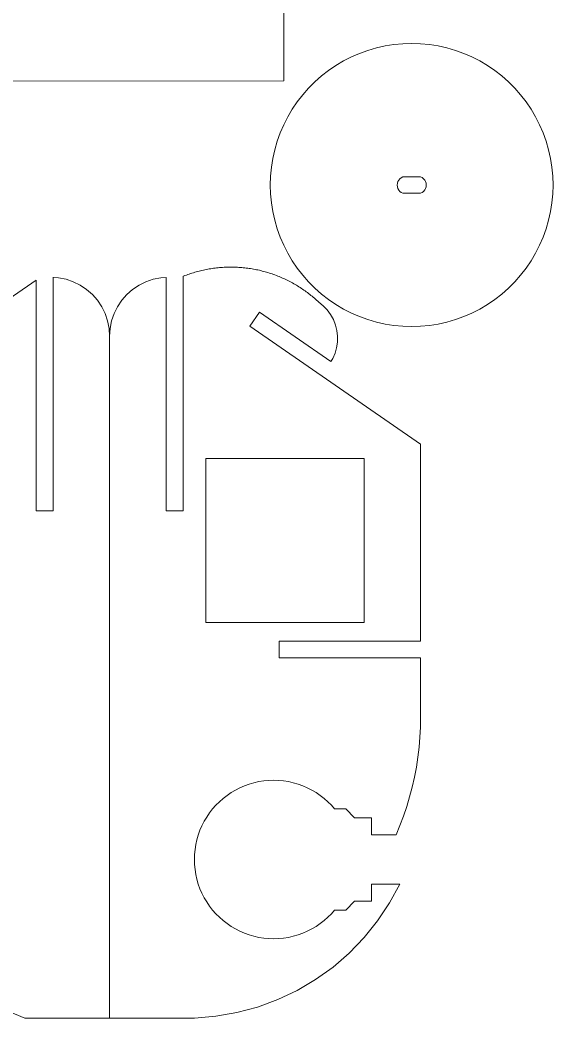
# Model space of a CAD drawing. Header units: millimetres. Extents: x -126 to 126, y -141 to 141.
# Drawn here: x 21.8 to 114.9, y -140.8 to 33.7 of the extents above; entities that cross this region are included whole.
import ezdxf

# ---------------------------------------------------------------- set-up
doc = ezdxf.new("R2010")
doc.units = ezdxf.units.MM
doc.header["$MEASUREMENT"] = 0

msp = doc.modelspace()

# ---------------------------------------------------------------- linework, layer by layer
at = {"lineweight": 9}
for points in [[(67.9048, 41.6389), (67.9048, 41.6389), (67.9097, 23.0294), (67.9097, 23.0294)], [(82.5944, 28.3728), (82.5944, 28.3728), (81.1333, 27.8461), (81.1333, 27.8461)], [(84.0855, 28.8065), (84.0855, 28.8065), (82.5944, 28.3728), (82.5944, 28.3728)], [(85.6008, 29.1456), (85.6008, 29.1456), (84.0855, 28.8065), (84.0855, 28.8065)], [(87.1344, 29.3888), (87.1344, 29.3888), (85.6008, 29.1456), (85.6008, 29.1456)], [(88.6803, 29.5351), (88.6803, 29.5351), (87.1344, 29.3888), (87.1344, 29.3888)], [(90.2324, 29.5839), (90.2324, 29.5839), (88.6803, 29.5351), (88.6803, 29.5351)], [(91.7844, 29.5351), (91.7844, 29.5351), (90.2324, 29.5839), (90.2324, 29.5839)], [(93.3303, 29.3888), (93.3303, 29.3888), (91.7844, 29.5351), (91.7844, 29.5351)], [(94.8639, 29.1456), (94.8639, 29.1456), (93.3303, 29.3888), (93.3303, 29.3888)], [(96.3792, 28.8065), (96.3792, 28.8065), (94.8639, 29.1456), (94.8639, 29.1456)], [(97.8704, 28.3728), (97.8704, 28.3728), (96.3792, 28.8065), (96.3792, 28.8065)], [(99.3313, 27.8461), (99.3313, 27.8461), (97.8704, 28.3728), (97.8704, 28.3728)], [(78.3248, 26.523), (78.3248, 26.523), (76.9882, 25.7316), (76.9882, 25.7316)], [(79.7083, 27.2287), (79.7083, 27.2287), (78.3248, 26.523), (78.3248, 26.523)], [(81.1333, 27.8461), (81.1333, 27.8461), (79.7083, 27.2287), (79.7083, 27.2287)], [(100.7564, 27.2287), (100.7564, 27.2287), (99.3313, 27.8461), (99.3313, 27.8461)], [(102.1399, 26.523), (102.1399, 26.523), (100.7564, 27.2287), (100.7564, 27.2287)], [(103.4765, 25.7316), (103.4765, 25.7316), (102.1399, 26.523), (102.1399, 26.523)], [(75.7039, 24.8578), (75.7039, 24.8578), (74.477, 23.9049), (74.477, 23.9049)], [(76.9882, 25.7316), (76.9882, 25.7316), (75.7039, 24.8578), (75.7039, 24.8578)], [(104.7608, 24.8578), (104.7608, 24.8578), (103.4765, 25.7316), (103.4765, 25.7316)], [(105.9877, 23.9049), (105.9877, 23.9049), (104.7608, 24.8578), (104.7608, 24.8578)], [(14.8923, 23.0153), (14.8923, 23.0153), (67.9097, 23.0294), (67.9097, 23.0294)], [(73.3123, 22.8768), (73.3123, 22.8768), (72.2143, 21.7775), (72.2143, 21.7775)], [(74.477, 23.9049), (74.477, 23.9049), (73.3123, 22.8768), (73.3123, 22.8768)], [(107.1524, 22.8768), (107.1524, 22.8768), (105.9877, 23.9049), (105.9877, 23.9049)], [(108.2504, 21.7775), (108.2504, 21.7775), (107.1524, 22.8768), (107.1524, 22.8768)], [(72.2143, 21.7775), (72.2143, 21.7775), (71.1875, 20.6114), (71.1875, 20.6114)], [(109.2772, 20.6114), (109.2772, 20.6114), (108.2504, 21.7775), (108.2504, 21.7775)], [(70.2357, 19.383), (70.2357, 19.383), (69.3629, 18.0972), (69.3629, 18.0972)], [(71.1875, 20.6114), (71.1875, 20.6114), (70.2357, 19.383), (70.2357, 19.383)], [(110.229, 19.383), (110.229, 19.383), (109.2772, 20.6114), (109.2772, 20.6114)], [(111.1017, 18.0972), (111.1017, 18.0972), (110.229, 19.383), (110.229, 19.383)], [(69.3629, 18.0972), (69.3629, 18.0972), (68.5725, 16.7591), (68.5725, 16.7591)], [(111.8922, 16.7591), (111.8922, 16.7591), (111.1017, 18.0972), (111.1017, 18.0972)], [(68.5725, 16.7591), (68.5725, 16.7591), (67.8676, 15.3739), (67.8676, 15.3739)], [(112.5971, 15.3739), (112.5971, 15.3739), (111.8922, 16.7591), (111.8922, 16.7591)], [(67.8676, 15.3739), (67.8676, 15.3739), (67.2509, 13.9471), (67.2509, 13.9471)], [(113.2138, 13.9471), (113.2138, 13.9471), (112.5971, 15.3739), (112.5971, 15.3739)], [(66.7249, 12.4844), (66.7249, 12.4844), (66.2917, 10.9915), (66.2917, 10.9915)], [(67.2509, 13.9471), (67.2509, 13.9471), (66.7249, 12.4844), (66.7249, 12.4844)], [(113.7398, 12.4844), (113.7398, 12.4844), (113.2138, 13.9471), (113.2138, 13.9471)], [(114.173, 10.9915), (114.173, 10.9915), (113.7398, 12.4844), (113.7398, 12.4844)], [(66.2917, 10.9915), (66.2917, 10.9915), (65.953, 9.4744), (65.953, 9.4744)], [(114.5117, 9.4744), (114.5117, 9.4744), (114.173, 10.9915), (114.173, 10.9915)], [(65.953, 9.4744), (65.953, 9.4744), (65.71, 7.9388), (65.71, 7.9388)], [(114.7547, 7.9388), (114.7547, 7.9388), (114.5117, 9.4744), (114.5117, 9.4744)], [(65.71, 7.9388), (65.71, 7.9388), (65.5639, 6.3911), (65.5639, 6.3911)], [(114.9008, 6.3911), (114.9008, 6.3911), (114.7547, 7.9388), (114.7547, 7.9388)], [(65.5639, 6.3911), (65.5639, 6.3911), (65.5152, 4.8372), (65.5152, 4.8372)], [(87.8368, 5.4279), (87.8368, 5.4279), (87.7454, 5.1344), (87.7454, 5.1344)], [(87.9853, 5.6971), (87.9853, 5.6971), (87.8368, 5.4279), (87.8368, 5.4279)], [(88.1848, 5.9309), (88.1848, 5.9309), (87.9853, 5.6971), (87.9853, 5.6971)], [(88.427, 6.1199), (88.427, 6.1199), (88.1848, 5.9309), (88.1848, 5.9309)], [(88.7023, 6.2564), (88.7023, 6.2564), (88.427, 6.1199), (88.427, 6.1199)], [(91.7885, 6.2564), (91.7885, 6.2564), (88.7023, 6.2564), (88.7023, 6.2564)], [(91.7885, 6.2564), (91.7885, 6.2564), (92.0647, 6.1219), (92.0647, 6.1219)], [(92.0647, 6.1219), (92.0647, 6.1219), (92.3083, 5.9347), (92.3083, 5.9347)], [(92.3083, 5.9347), (92.3083, 5.9347), (92.5094, 5.7023), (92.5094, 5.7023)], [(92.5094, 5.7023), (92.5094, 5.7023), (92.6599, 5.4343), (92.6599, 5.4343)], [(92.6599, 5.4343), (92.6599, 5.4343), (92.7535, 5.1415), (92.7535, 5.1415)], [(114.9495, 4.8372), (114.9495, 4.8372), (114.9008, 6.3911), (114.9008, 6.3911)], [(65.5152, 4.8372), (65.5152, 4.8372), (65.5639, 3.2834), (65.5639, 3.2834)], [(87.7454, 5.1344), (87.7454, 5.1344), (87.7146, 4.8285), (87.7146, 4.8285)], [(87.7146, 4.8285), (87.7146, 4.8285), (87.7458, 4.5226), (87.7458, 4.5226)], [(87.7458, 4.5226), (87.7458, 4.5226), (87.8377, 4.2292), (87.8377, 4.2292)], [(87.8377, 4.2292), (87.8377, 4.2292), (87.9866, 3.9603), (87.9866, 3.9603)], [(87.9866, 3.9603), (87.9866, 3.9603), (88.1863, 3.7267), (88.1863, 3.7267)], [(88.1863, 3.7267), (88.1863, 3.7267), (88.4288, 3.538), (88.4288, 3.538)], [(88.4288, 3.538), (88.4288, 3.538), (88.7043, 3.402), (88.7043, 3.402)], [(92.0818, 3.5401), (92.0818, 3.5401), (91.8074, 3.402), (91.8074, 3.402)], [(92.3229, 3.7305), (92.3229, 3.7305), (92.0818, 3.5401), (92.0818, 3.5401)], [(92.521, 3.9655), (92.521, 3.9655), (92.3229, 3.7305), (92.3229, 3.7305)], [(92.6679, 4.2356), (92.6679, 4.2356), (92.521, 3.9655), (92.521, 3.9655)], [(92.7576, 4.5296), (92.7576, 4.5296), (92.6679, 4.2356), (92.6679, 4.2356)], [(92.7535, 5.1415), (92.7535, 5.1415), (92.7866, 4.8357), (92.7866, 4.8357)], [(92.7866, 4.8357), (92.7866, 4.8357), (92.7576, 4.5296), (92.7576, 4.5296)], [(114.9008, 3.2834), (114.9008, 3.2834), (114.9495, 4.8372), (114.9495, 4.8372)], [(65.5639, 3.2834), (65.5639, 3.2834), (65.71, 1.7357), (65.71, 1.7357)], [(91.8074, 3.402), (91.8074, 3.402), (88.7043, 3.402), (88.7043, 3.402)], [(114.7547, 1.7357), (114.7547, 1.7357), (114.9008, 3.2834), (114.9008, 3.2834)], [(65.71, 1.7357), (65.71, 1.7357), (65.953, 0.2002), (65.953, 0.2002)], [(65.953, 0.2002), (65.953, 0.2002), (66.2917, -1.317), (66.2917, -1.317)], [(114.173, -1.317), (114.173, -1.317), (114.5117, 0.2002), (114.5117, 0.2002)], [(114.5117, 0.2002), (114.5117, 0.2002), (114.7547, 1.7357), (114.7547, 1.7357)], [(66.2917, -1.317), (66.2917, -1.317), (66.7249, -2.8099), (66.7249, -2.8099)], [(113.7398, -2.8099), (113.7398, -2.8099), (114.173, -1.317), (114.173, -1.317)], [(66.7249, -2.8099), (66.7249, -2.8099), (67.2509, -4.2726), (67.2509, -4.2726)], [(113.2138, -4.2726), (113.2138, -4.2726), (113.7398, -2.8099), (113.7398, -2.8099)], [(67.2509, -4.2726), (67.2509, -4.2726), (67.8676, -5.6993), (67.8676, -5.6993)], [(112.5971, -5.6993), (112.5971, -5.6993), (113.2138, -4.2726), (113.2138, -4.2726)], [(67.8676, -5.6993), (67.8676, -5.6993), (68.5725, -7.0845), (68.5725, -7.0845)], [(111.8922, -7.0845), (111.8922, -7.0845), (112.5971, -5.6993), (112.5971, -5.6993)], [(68.5725, -7.0845), (68.5725, -7.0845), (69.3629, -8.4226), (69.3629, -8.4226)], [(69.3629, -8.4226), (69.3629, -8.4226), (70.2357, -9.7084), (70.2357, -9.7084)], [(110.229, -9.7084), (110.229, -9.7084), (111.1017, -8.4226), (111.1017, -8.4226)], [(111.1017, -8.4226), (111.1017, -8.4226), (111.8922, -7.0845), (111.8922, -7.0845)], [(52.3281, -10.4176), (52.3281, -10.4176), (52.0798, -10.4921), (52.0798, -10.4921)], [(52.5774, -10.3459), (52.5774, -10.3459), (52.3281, -10.4176), (52.3281, -10.4176)], [(52.8275, -10.2771), (52.8275, -10.2771), (52.5774, -10.3459), (52.5774, -10.3459)], [(53.0782, -10.2113), (53.0782, -10.2113), (52.8275, -10.2771), (52.8275, -10.2771)], [(53.3298, -10.1484), (53.3298, -10.1484), (53.0782, -10.2113), (53.0782, -10.2113)], [(53.5821, -10.0884), (53.5821, -10.0884), (53.3298, -10.1484), (53.3298, -10.1484)], [(53.8351, -10.0313), (53.8351, -10.0313), (53.5821, -10.0884), (53.5821, -10.0884)], [(54.0887, -9.9772), (54.0887, -9.9772), (53.8351, -10.0313), (53.8351, -10.0313)], [(54.3429, -9.926), (54.3429, -9.926), (54.0887, -9.9772), (54.0887, -9.9772)], [(54.5976, -9.8778), (54.5976, -9.8778), (54.3429, -9.926), (54.3429, -9.926)], [(54.853, -9.8325), (54.853, -9.8325), (54.5976, -9.8778), (54.5976, -9.8778)], [(55.1089, -9.7903), (55.1089, -9.7903), (54.853, -9.8325), (54.853, -9.8325)], [(55.3652, -9.7509), (55.3652, -9.7509), (55.1089, -9.7903), (55.1089, -9.7903)], [(55.6219, -9.7147), (55.6219, -9.7147), (55.3652, -9.7509), (55.3652, -9.7509)], [(55.8791, -9.6813), (55.8791, -9.6813), (55.6219, -9.7147), (55.6219, -9.7147)], [(56.1366, -9.6509), (56.1366, -9.6509), (55.8791, -9.6813), (55.8791, -9.6813)], [(56.3945, -9.6236), (56.3945, -9.6236), (56.1366, -9.6509), (56.1366, -9.6509)], [(56.6527, -9.5992), (56.6527, -9.5992), (56.3945, -9.6236), (56.3945, -9.6236)], [(56.9111, -9.5779), (56.9111, -9.5779), (56.6527, -9.5992), (56.6527, -9.5992)], [(57.1698, -9.5596), (57.1698, -9.5596), (56.9111, -9.5779), (56.9111, -9.5779)], [(57.4286, -9.5442), (57.4286, -9.5442), (57.1698, -9.5596), (57.1698, -9.5596)], [(57.6876, -9.5319), (57.6876, -9.5319), (57.4286, -9.5442), (57.4286, -9.5442)], [(57.9467, -9.5226), (57.9467, -9.5226), (57.6876, -9.5319), (57.6876, -9.5319)], [(58.206, -9.5163), (58.206, -9.5163), (57.9467, -9.5226), (57.9467, -9.5226)], [(58.4653, -9.513), (58.4653, -9.513), (58.206, -9.5163), (58.206, -9.5163)], [(58.7246, -9.5128), (58.7246, -9.5128), (58.4653, -9.513), (58.4653, -9.513)], [(58.9839, -9.5154), (58.9839, -9.5154), (58.7246, -9.5128), (58.7246, -9.5128)], [(59.2431, -9.5212), (59.2431, -9.5212), (58.9839, -9.5154), (58.9839, -9.5154)], [(59.5023, -9.53), (59.5023, -9.53), (59.2431, -9.5212), (59.2431, -9.5212)], [(59.7613, -9.5417), (59.7613, -9.5417), (59.5023, -9.53), (59.5023, -9.53)], [(60.0201, -9.5566), (60.0201, -9.5566), (59.7613, -9.5417), (59.7613, -9.5417)], [(60.2789, -9.5743), (60.2789, -9.5743), (60.0201, -9.5566), (60.0201, -9.5566)], [(60.5374, -9.5951), (60.5374, -9.5951), (60.2789, -9.5743), (60.2789, -9.5743)], [(60.7956, -9.619), (60.7956, -9.619), (60.5374, -9.5951), (60.5374, -9.5951)], [(61.0535, -9.6457), (61.0535, -9.6457), (60.7956, -9.619), (60.7956, -9.619)], [(61.3111, -9.6755), (61.3111, -9.6755), (61.0535, -9.6457), (61.0535, -9.6457)], [(61.5683, -9.7083), (61.5683, -9.7083), (61.3111, -9.6755), (61.3111, -9.6755)], [(61.8251, -9.7441), (61.8251, -9.7441), (61.5683, -9.7083), (61.5683, -9.7083)], [(62.0816, -9.7828), (62.0816, -9.7828), (61.8251, -9.7441), (61.8251, -9.7441)], [(62.3375, -9.8245), (62.3375, -9.8245), (62.0816, -9.7828), (62.0816, -9.7828)], [(62.5929, -9.8692), (62.5929, -9.8692), (62.3375, -9.8245), (62.3375, -9.8245)], [(62.8478, -9.9169), (62.8478, -9.9169), (62.5929, -9.8692), (62.5929, -9.8692)], [(63.1021, -9.9675), (63.1021, -9.9675), (62.8478, -9.9169), (62.8478, -9.9169)], [(63.3558, -10.0211), (63.3558, -10.0211), (63.1021, -9.9675), (63.1021, -9.9675)], [(63.609, -10.0776), (63.609, -10.0776), (63.3558, -10.0211), (63.3558, -10.0211)], [(63.8614, -10.1371), (63.8614, -10.1371), (63.609, -10.0776), (63.609, -10.0776)], [(64.1131, -10.1995), (64.1131, -10.1995), (63.8614, -10.1371), (63.8614, -10.1371)], [(64.364, -10.2648), (64.364, -10.2648), (64.1131, -10.1995), (64.1131, -10.1995)], [(64.6142, -10.333), (64.6142, -10.333), (64.364, -10.2648), (64.364, -10.2648)], [(64.8636, -10.4041), (64.8636, -10.4041), (64.6142, -10.333), (64.6142, -10.333)], [(65.1122, -10.4782), (65.1122, -10.4782), (64.8636, -10.4041), (64.8636, -10.4041)], [(70.2357, -9.7084), (70.2357, -9.7084), (71.1875, -10.9368), (71.1875, -10.9368)], [(109.2772, -10.9368), (109.2772, -10.9368), (110.229, -9.7084), (110.229, -9.7084)], [(24.5775, -11.7726), (24.5775, -11.7726), (-16.9474, -40.4787), (-16.9474, -40.4787)], [(24.5775, -11.7726), (24.5775, -11.7726), (24.5775, -52.1143), (24.5775, -52.1143)], [(27.5436, -11.3174), (27.5436, -11.3174), (27.5436, -11.2914), (27.5436, -11.2914)], [(27.5436, -11.3174), (27.5436, -11.3174), (28.4903, -11.3795), (28.4903, -11.3795)], [(27.5436, -52.1143), (27.5436, -52.1143), (27.5436, -11.3174), (27.5436, -11.3174)], [(28.4903, -11.3795), (28.4903, -11.3795), (29.8094, -11.6422), (29.8094, -11.6422)], [(29.8094, -11.6422), (29.8094, -11.6422), (31.083, -12.075), (31.083, -12.075)], [(31.083, -12.075), (31.083, -12.075), (32.2893, -12.6707), (32.2893, -12.6707)], [(43.7779, -12.075), (43.7779, -12.075), (42.5716, -12.6707), (42.5716, -12.6707)], [(45.0516, -11.6422), (45.0516, -11.6422), (43.7779, -12.075), (43.7779, -12.075)], [(46.3707, -11.3795), (46.3707, -11.3795), (45.0516, -11.6422), (45.0516, -11.6422)], [(47.3173, -11.3174), (47.3173, -11.3174), (46.3707, -11.3795), (46.3707, -11.3795)], [(47.3173, -52.1143), (47.3173, -52.1143), (47.3173, -11.3174), (47.3173, -11.3174)], [(50.3676, -11.0941), (50.3676, -11.0941), (50.2834, -11.1281), (50.2834, -11.1281)], [(50.2834, -11.1281), (50.2834, -11.1281), (50.2834, -52.1143), (50.2834, -52.1143)], [(50.6091, -10.9996), (50.6091, -10.9996), (50.3676, -11.0941), (50.3676, -11.0941)], [(50.8517, -10.9079), (50.8517, -10.9079), (50.6091, -10.9996), (50.6091, -10.9996)], [(51.0954, -10.819), (51.0954, -10.819), (50.8517, -10.9079), (50.8517, -10.9079)], [(51.34, -10.7331), (51.34, -10.7331), (51.0954, -10.819), (51.0954, -10.819)], [(51.5857, -10.6499), (51.5857, -10.6499), (51.34, -10.7331), (51.34, -10.7331)], [(51.8323, -10.5695), (51.8323, -10.5695), (51.5857, -10.6499), (51.5857, -10.6499)], [(52.0798, -10.4921), (52.0798, -10.4921), (51.8323, -10.5695), (51.8323, -10.5695)], [(65.3598, -10.5551), (65.3598, -10.5551), (65.1122, -10.4782), (65.1122, -10.4782)], [(65.6066, -10.6349), (65.6066, -10.6349), (65.3598, -10.5551), (65.3598, -10.5551)], [(65.8524, -10.7175), (65.8524, -10.7175), (65.6066, -10.6349), (65.6066, -10.6349)], [(66.0972, -10.803), (66.0972, -10.803), (65.8524, -10.7175), (65.8524, -10.7175)], [(66.3411, -10.8913), (66.3411, -10.8913), (66.0972, -10.803), (66.0972, -10.803)], [(66.5838, -10.9825), (66.5838, -10.9825), (66.3411, -10.8913), (66.3411, -10.8913)], [(66.8256, -11.0765), (66.8256, -11.0765), (66.5838, -10.9825), (66.5838, -10.9825)], [(67.0662, -11.1732), (67.0662, -11.1732), (66.8256, -11.0765), (66.8256, -11.0765)], [(67.3057, -11.2729), (67.3057, -11.2729), (67.0662, -11.1732), (67.0662, -11.1732)], [(67.544, -11.3752), (67.544, -11.3752), (67.3057, -11.2729), (67.3057, -11.2729)], [(67.7811, -11.4803), (67.7811, -11.4803), (67.544, -11.3752), (67.544, -11.3752)], [(68.017, -11.5882), (68.017, -11.5882), (67.7811, -11.4803), (67.7811, -11.4803)], [(68.2516, -11.6988), (68.2516, -11.6988), (68.017, -11.5882), (68.017, -11.5882)], [(68.2516, -11.6988), (68.2516, -11.6988), (68.4849, -11.8121), (68.4849, -11.8121)], [(68.7168, -11.928), (68.7168, -11.928), (68.4849, -11.8121), (68.4849, -11.8121)], [(68.9474, -12.0468), (68.9474, -12.0468), (68.7168, -11.928), (68.7168, -11.928)], [(69.1767, -12.1682), (69.1767, -12.1682), (68.9474, -12.0468), (68.9474, -12.0468)], [(69.4045, -12.2922), (69.4045, -12.2922), (69.1767, -12.1682), (69.1767, -12.1682)], [(71.1875, -10.9368), (71.1875, -10.9368), (72.2143, -12.1029), (72.2143, -12.1029)], [(72.2143, -12.1029), (72.2143, -12.1029), (73.3123, -13.2022), (73.3123, -13.2022)], [(107.1524, -13.2022), (107.1524, -13.2022), (108.2504, -12.1029), (108.2504, -12.1029)], [(108.2504, -12.1029), (108.2504, -12.1029), (109.2772, -10.9368), (109.2772, -10.9368)], [(32.2893, -12.6707), (32.2893, -12.6707), (33.4076, -13.4188), (33.4076, -13.4188)], [(33.4076, -13.4188), (33.4076, -13.4188), (34.4188, -14.3066), (34.4188, -14.3066)], [(41.4533, -13.4188), (41.4533, -13.4188), (40.4421, -14.3066), (40.4421, -14.3066)], [(42.5716, -12.6707), (42.5716, -12.6707), (41.4533, -13.4188), (41.4533, -13.4188)], [(69.6308, -12.4188), (69.6308, -12.4188), (69.4045, -12.2922), (69.4045, -12.2922)], [(69.8557, -12.5481), (69.8557, -12.5481), (69.6308, -12.4188), (69.6308, -12.4188)], [(70.079, -12.68), (70.079, -12.68), (69.8557, -12.5481), (69.8557, -12.5481)], [(70.3009, -12.8145), (70.3009, -12.8145), (70.079, -12.68), (70.079, -12.68)], [(70.5211, -12.9516), (70.5211, -12.9516), (70.3009, -12.8145), (70.3009, -12.8145)], [(70.7397, -13.0911), (70.7397, -13.0911), (70.5211, -12.9516), (70.5211, -12.9516)], [(70.9567, -13.2333), (70.9567, -13.2333), (70.7397, -13.0911), (70.7397, -13.0911)], [(71.172, -13.3779), (71.172, -13.3779), (70.9567, -13.2333), (70.9567, -13.2333)], [(71.3857, -13.5251), (71.3857, -13.5251), (71.172, -13.3779), (71.172, -13.3779)], [(71.5976, -13.6747), (71.5976, -13.6747), (71.3857, -13.5251), (71.3857, -13.5251)], [(71.8078, -13.8267), (71.8078, -13.8267), (71.5976, -13.6747), (71.5976, -13.6747)], [(72.0162, -13.9813), (72.0162, -13.9813), (71.8078, -13.8267), (71.8078, -13.8267)], [(73.3123, -13.2022), (73.3123, -13.2022), (74.477, -14.2304), (74.477, -14.2304)], [(105.9877, -14.2304), (105.9877, -14.2304), (107.1524, -13.2022), (107.1524, -13.2022)], [(34.4188, -14.3066), (34.4188, -14.3066), (35.3057, -15.3191), (35.3057, -15.3191)], [(35.3057, -15.3191), (35.3057, -15.3191), (36.0529, -16.4388), (36.0529, -16.4388)], [(39.5553, -15.3191), (39.5553, -15.3191), (38.8081, -16.4388), (38.8081, -16.4388)], [(40.4421, -14.3066), (40.4421, -14.3066), (39.5553, -15.3191), (39.5553, -15.3191)], [(72.2228, -14.1381), (72.2228, -14.1381), (72.0162, -13.9813), (72.0162, -13.9813)], [(72.4275, -14.2975), (72.4275, -14.2975), (72.2228, -14.1381), (72.2228, -14.1381)], [(72.6304, -14.4591), (72.6304, -14.4591), (72.4275, -14.2975), (72.4275, -14.2975)], [(72.8314, -14.6231), (72.8314, -14.6231), (72.6304, -14.4591), (72.6304, -14.4591)], [(73.0305, -14.7895), (73.0305, -14.7895), (72.8314, -14.6231), (72.8314, -14.6231)], [(73.2277, -14.9581), (73.2277, -14.9581), (73.0305, -14.7895), (73.0305, -14.7895)], [(73.4228, -15.1291), (73.4228, -15.1291), (73.2277, -14.9581), (73.2277, -14.9581)], [(73.616, -15.3022), (73.616, -15.3022), (73.4228, -15.1291), (73.4228, -15.1291)], [(73.8071, -15.4776), (73.8071, -15.4776), (73.616, -15.3022), (73.616, -15.3022)], [(73.9963, -15.6552), (73.9963, -15.6552), (73.8071, -15.4776), (73.8071, -15.4776)], [(74.7813, -16.284), (74.7813, -16.284), (73.9963, -15.6552), (73.9963, -15.6552)], [(74.477, -14.2304), (74.477, -14.2304), (75.7039, -15.1832), (75.7039, -15.1832)], [(75.7039, -15.1832), (75.7039, -15.1832), (76.9882, -16.057), (76.9882, -16.057)], [(103.4765, -16.057), (103.4765, -16.057), (104.7608, -15.1832), (104.7608, -15.1832)], [(104.7608, -15.1832), (104.7608, -15.1832), (105.9877, -14.2304), (105.9877, -14.2304)], [(36.0529, -16.4388), (36.0529, -16.4388), (36.6477, -17.6465), (36.6477, -17.6465)], [(38.8081, -16.4388), (38.8081, -16.4388), (38.2132, -17.6465), (38.2132, -17.6465)], [(61.9371, -19.8287), (61.9371, -19.8287), (63.6224, -17.3851), (63.6224, -17.3851)], [(76.1304, -26.0319), (76.1304, -26.0319), (63.6224, -17.3851), (63.6224, -17.3851)], [(75.4778, -17.0099), (75.4778, -17.0099), (74.7813, -16.284), (74.7813, -16.284)], [(76.0743, -17.8201), (76.0743, -17.8201), (75.4778, -17.0099), (75.4778, -17.0099)], [(76.9882, -16.057), (76.9882, -16.057), (78.3248, -16.8484), (78.3248, -16.8484)], [(78.3248, -16.8484), (78.3248, -16.8484), (79.7083, -17.5541), (79.7083, -17.5541)], [(100.7564, -17.5541), (100.7564, -17.5541), (102.1399, -16.8484), (102.1399, -16.8484)], [(102.1399, -16.8484), (102.1399, -16.8484), (103.4765, -16.057), (103.4765, -16.057)], [(36.6477, -17.6465), (36.6477, -17.6465), (37.0801, -18.9216), (37.0801, -18.9216)], [(37.0801, -18.9216), (37.0801, -18.9216), (37.3425, -20.2423), (37.3425, -20.2423)], [(37.7809, -18.9216), (37.7809, -18.9216), (37.5185, -20.2423), (37.5185, -20.2423)], [(38.2132, -17.6465), (38.2132, -17.6465), (37.7809, -18.9216), (37.7809, -18.9216)], [(76.5603, -18.7013), (76.5603, -18.7013), (76.0743, -17.8201), (76.0743, -17.8201)], [(76.9277, -19.6382), (76.9277, -19.6382), (76.5603, -18.7013), (76.5603, -18.7013)], [(79.7083, -17.5541), (79.7083, -17.5541), (81.1333, -18.1716), (81.1333, -18.1716)], [(81.1333, -18.1716), (81.1333, -18.1716), (82.5944, -18.6982), (82.5944, -18.6982)], [(82.5944, -18.6982), (82.5944, -18.6982), (84.0855, -19.1319), (84.0855, -19.1319)], [(84.0855, -19.1319), (84.0855, -19.1319), (85.6008, -19.471), (85.6008, -19.471)], [(94.8639, -19.471), (94.8639, -19.471), (96.3792, -19.1319), (96.3792, -19.1319)], [(96.3792, -19.1319), (96.3792, -19.1319), (97.8704, -18.6982), (97.8704, -18.6982)], [(97.8704, -18.6982), (97.8704, -18.6982), (99.3313, -18.1716), (99.3313, -18.1716)], [(99.3313, -18.1716), (99.3313, -18.1716), (100.7564, -17.5541), (100.7564, -17.5541)], [(37.3425, -20.2423), (37.3425, -20.2423), (37.4305, -21.586), (37.4305, -21.586)], [(37.5185, -20.2423), (37.5185, -20.2423), (37.4305, -21.586), (37.4305, -21.586)], [(91.8083, -40.4787), (91.8083, -40.4787), (61.9371, -19.8287), (61.9371, -19.8287)], [(77.1703, -20.615), (77.1703, -20.615), (76.9277, -19.6382), (76.9277, -19.6382)], [(77.2838, -21.6151), (77.2838, -21.6151), (77.1703, -20.615), (77.1703, -20.615)], [(85.6008, -19.471), (85.6008, -19.471), (87.1344, -19.7143), (87.1344, -19.7143)], [(87.1344, -19.7143), (87.1344, -19.7143), (88.6803, -19.8605), (88.6803, -19.8605)], [(88.6803, -19.8605), (88.6803, -19.8605), (90.2324, -19.9093), (90.2324, -19.9093)], [(90.2324, -19.9093), (90.2324, -19.9093), (91.7844, -19.8605), (91.7844, -19.8605)], [(91.7844, -19.8605), (91.7844, -19.8605), (93.3303, -19.7143), (93.3303, -19.7143)], [(93.3303, -19.7143), (93.3303, -19.7143), (94.8639, -19.471), (94.8639, -19.471)], [(37.4305, -140.8063), (37.4305, -140.8063), (37.4305, -21.586), (37.4305, -21.586)], [(77.1185, -23.6171), (77.1185, -23.6171), (77.2665, -22.6215), (77.2665, -22.6215)], [(77.2665, -22.6215), (77.2665, -22.6215), (77.2838, -21.6151), (77.2838, -21.6151)], [(76.8424, -24.5849), (76.8424, -24.5849), (77.1185, -23.6171), (77.1185, -23.6171)], [(76.1304, -26.0319), (76.1304, -26.0319), (76.443, -25.5086), (76.443, -25.5086)], [(76.443, -25.5086), (76.443, -25.5086), (76.8424, -24.5849), (76.8424, -24.5849)], [(91.8083, -40.4787), (91.8083, -40.4787), (91.8083, -74.8884), (91.8083, -74.8884)], [(54.2381, -42.9672), (54.2381, -42.9672), (81.9214, -42.9672), (81.9214, -42.9672)], [(54.2381, -42.9672), (54.2381, -42.9672), (54.2381, -71.6733), (54.2381, -71.6733)], [(81.9214, -42.9672), (81.9214, -42.9672), (81.9214, -71.6733), (81.9214, -71.6733)], [(24.5775, -52.1143), (24.5775, -52.1143), (27.5436, -52.1143), (27.5436, -52.1143)], [(50.2834, -52.1143), (50.2834, -52.1143), (47.3173, -52.1143), (47.3173, -52.1143)], [(81.9214, -71.6733), (81.9214, -71.6733), (54.2381, -71.6733), (54.2381, -71.6733)], [(67.091, -77.8579), (67.091, -77.8579), (67.091, -74.8884), (67.091, -74.8884)], [(67.091, -74.8884), (67.091, -74.8884), (91.8083, -74.8884), (91.8083, -74.8884)], [(91.8083, -77.8579), (91.8083, -77.8579), (67.091, -77.8579), (67.091, -77.8579)], [(91.8083, -77.8579), (91.8083, -77.8579), (91.8083, -88.1597), (91.8083, -88.1597)], [(91.778, -89.9276), (91.778, -89.9276), (91.8083, -88.1597), (91.8083, -88.1597)], [(91.6872, -91.6934), (91.6872, -91.6934), (91.778, -89.9276), (91.778, -89.9276)], [(91.5359, -93.455), (91.5359, -93.455), (91.6872, -91.6934), (91.6872, -91.6934)], [(91.3244, -95.2103), (91.3244, -95.2103), (91.5359, -93.455), (91.5359, -93.455)], [(91.0529, -96.9575), (91.0529, -96.9575), (91.3244, -95.2103), (91.3244, -95.2103)], [(90.7216, -98.6942), (90.7216, -98.6942), (91.0529, -96.9575), (91.0529, -96.9575)], [(64.3676, -99.3411), (64.3676, -99.3411), (63.5088, -99.4774), (63.5088, -99.4774)], [(65.2332, -99.2592), (65.2332, -99.2592), (64.3676, -99.3411), (64.3676, -99.3411)], [(66.1024, -99.2319), (66.1024, -99.2319), (65.2332, -99.2592), (65.2332, -99.2592)], [(66.9716, -99.2592), (66.9716, -99.2592), (66.1024, -99.2319), (66.1024, -99.2319)], [(67.8372, -99.3411), (67.8372, -99.3411), (66.9716, -99.2592), (66.9716, -99.2592)], [(68.696, -99.4774), (68.696, -99.4774), (67.8372, -99.3411), (67.8372, -99.3411)], [(90.3311, -100.4186), (90.3311, -100.4186), (90.7216, -98.6942), (90.7216, -98.6942)], [(59.4341, -100.9461), (59.4341, -100.9461), (58.6857, -101.3892), (58.6857, -101.3892)], [(60.209, -100.5508), (60.209, -100.5508), (59.4341, -100.9461), (59.4341, -100.9461)], [(61.007, -100.2051), (61.007, -100.2051), (60.209, -100.5508), (60.209, -100.5508)], [(61.8251, -99.9102), (61.8251, -99.9102), (61.007, -100.2051), (61.007, -100.2051)], [(62.6602, -99.6673), (62.6602, -99.6673), (61.8251, -99.9102), (61.8251, -99.9102)], [(63.5088, -99.4774), (63.5088, -99.4774), (62.6602, -99.6673), (62.6602, -99.6673)], [(69.5447, -99.6673), (69.5447, -99.6673), (68.696, -99.4774), (68.696, -99.4774)], [(70.3797, -99.9102), (70.3797, -99.9102), (69.5447, -99.6673), (69.5447, -99.6673)], [(71.1978, -100.2051), (71.1978, -100.2051), (70.3797, -99.9102), (70.3797, -99.9102)], [(71.9959, -100.5508), (71.9959, -100.5508), (71.1978, -100.2051), (71.1978, -100.2051)], [(72.7706, -100.9461), (72.7706, -100.9461), (71.9959, -100.5508), (71.9959, -100.5508)], [(73.5191, -101.3892), (73.5191, -101.3892), (72.7706, -100.9461), (72.7706, -100.9461)], [(89.8818, -102.1285), (89.8818, -102.1285), (90.3311, -100.4186), (90.3311, -100.4186)], [(57.2794, -102.4121), (57.2794, -102.4121), (56.6271, -102.9878), (56.6271, -102.9878)], [(57.9665, -101.8785), (57.9665, -101.8785), (57.2794, -102.4121), (57.2794, -102.4121)], [(58.6857, -101.3892), (58.6857, -101.3892), (57.9665, -101.8785), (57.9665, -101.8785)], [(74.2383, -101.8785), (74.2383, -101.8785), (73.5191, -101.3892), (73.5191, -101.3892)], [(74.9253, -102.4121), (74.9253, -102.4121), (74.2383, -101.8785), (74.2383, -101.8785)], [(75.5777, -102.9878), (75.5777, -102.9878), (74.9253, -102.4121), (74.9253, -102.4121)], [(89.3741, -103.822), (89.3741, -103.822), (89.8818, -102.1285), (89.8818, -102.1285)], [(55.4372, -104.2565), (55.4372, -104.2565), (54.9042, -104.9444), (54.9042, -104.9444)], [(56.0123, -103.6035), (56.0123, -103.6035), (55.4372, -104.2565), (55.4372, -104.2565)], [(56.6271, -102.9878), (56.6271, -102.9878), (56.0123, -103.6035), (56.0123, -103.6035)], [(76.1925, -103.6035), (76.1925, -103.6035), (75.5777, -102.9878), (75.5777, -102.9878)], [(76.7675, -104.2565), (76.7675, -104.2565), (76.1925, -103.6035), (76.1925, -103.6035)], [(76.7675, -104.2565), (76.7675, -104.2565), (78.7449, -104.2565), (78.7449, -104.2565)], [(80.2555, -105.8145), (80.2555, -105.8145), (78.7449, -104.2565), (78.7449, -104.2565)], [(88.8087, -105.4971), (88.8087, -105.4971), (89.3741, -103.822), (89.3741, -103.822)], [(53.9729, -106.4138), (53.9729, -106.4138), (53.5782, -107.1895), (53.5782, -107.1895)], [(54.4155, -105.6644), (54.4155, -105.6644), (53.9729, -106.4138), (53.9729, -106.4138)], [(54.9042, -104.9444), (54.9042, -104.9444), (54.4155, -105.6644), (54.4155, -105.6644)], [(80.2555, -105.8145), (80.2555, -105.8145), (83.2067, -105.8145), (83.2067, -105.8145)], [(83.2067, -105.8145), (83.2067, -105.8145), (83.2067, -108.7841), (83.2067, -108.7841)], [(88.1862, -107.1518), (88.1862, -107.1518), (88.8087, -105.4971), (88.8087, -105.4971)], [(53.2328, -107.9885), (53.2328, -107.9885), (52.9382, -108.8076), (52.9382, -108.8076)], [(53.5782, -107.1895), (53.5782, -107.1895), (53.2328, -107.9885), (53.2328, -107.9885)], [(87.5075, -108.7841), (87.5075, -108.7841), (88.1862, -107.1518), (88.1862, -107.1518)], [(52.6956, -109.6436), (52.6956, -109.6436), (52.5059, -110.4932), (52.5059, -110.4932)], [(52.9382, -108.8076), (52.9382, -108.8076), (52.6956, -109.6436), (52.6956, -109.6436)], [(83.2067, -108.7841), (83.2067, -108.7841), (87.5075, -108.7841), (87.5075, -108.7841)], [(52.37, -111.3532), (52.37, -111.3532), (52.2881, -112.2198), (52.2881, -112.2198)], [(52.5059, -110.4932), (52.5059, -110.4932), (52.37, -111.3532), (52.37, -111.3532)], [(52.2881, -112.2198), (52.2881, -112.2198), (52.2608, -113.09), (52.2608, -113.09)], [(52.2608, -113.09), (52.2608, -113.09), (52.2881, -113.9602), (52.2881, -113.9602)], [(52.2881, -113.9602), (52.2881, -113.9602), (52.37, -114.8269), (52.37, -114.8269)], [(52.37, -114.8269), (52.37, -114.8269), (52.5059, -115.6868), (52.5059, -115.6868)], [(52.5059, -115.6868), (52.5059, -115.6868), (52.6956, -116.5364), (52.6956, -116.5364)], [(52.6956, -116.5364), (52.6956, -116.5364), (52.9382, -117.3724), (52.9382, -117.3724)], [(52.9382, -117.3724), (52.9382, -117.3724), (53.2328, -118.1916), (53.2328, -118.1916)], [(53.2328, -118.1916), (53.2328, -118.1916), (53.5782, -118.9905), (53.5782, -118.9905)], [(88.1501, -117.396), (88.1501, -117.396), (83.2067, -117.396), (83.2067, -117.396)], [(83.2067, -117.396), (83.2067, -117.396), (83.2067, -120.3656), (83.2067, -120.3656)], [(88.1501, -117.396), (88.1501, -117.396), (86.3598, -120.6928), (86.3598, -120.6928)], [(53.5782, -118.9905), (53.5782, -118.9905), (53.9729, -119.7662), (53.9729, -119.7662)], [(53.9729, -119.7662), (53.9729, -119.7662), (54.4155, -120.5156), (54.4155, -120.5156)], [(80.2555, -120.3656), (80.2555, -120.3656), (78.7449, -121.9235), (78.7449, -121.9235)], [(80.2555, -120.3656), (80.2555, -120.3656), (83.2067, -120.3656), (83.2067, -120.3656)], [(54.4155, -120.5156), (54.4155, -120.5156), (54.9042, -121.2356), (54.9042, -121.2356)], [(54.9042, -121.2356), (54.9042, -121.2356), (55.4372, -121.9235), (55.4372, -121.9235)], [(55.4372, -121.9235), (55.4372, -121.9235), (56.0123, -122.5765), (56.0123, -122.5765)], [(76.1925, -122.5765), (76.1925, -122.5765), (76.7675, -121.9235), (76.7675, -121.9235)], [(76.7675, -121.9235), (76.7675, -121.9235), (78.7449, -121.9235), (78.7449, -121.9235)], [(86.3598, -120.6928), (86.3598, -120.6928), (84.2807, -123.815), (84.2807, -123.815)], [(56.0123, -122.5765), (56.0123, -122.5765), (56.6271, -123.1922), (56.6271, -123.1922)], [(56.6271, -123.1922), (56.6271, -123.1922), (57.2794, -123.7679), (57.2794, -123.7679)], [(57.2794, -123.7679), (57.2794, -123.7679), (57.9665, -124.3015), (57.9665, -124.3015)], [(74.2383, -124.3015), (74.2383, -124.3015), (74.9253, -123.7679), (74.9253, -123.7679)], [(74.9253, -123.7679), (74.9253, -123.7679), (75.5777, -123.1922), (75.5777, -123.1922)], [(75.5777, -123.1922), (75.5777, -123.1922), (76.1925, -122.5765), (76.1925, -122.5765)], [(81.9293, -126.7374), (81.9293, -126.7374), (84.2807, -123.815), (84.2807, -123.815)], [(57.9665, -124.3015), (57.9665, -124.3015), (58.6857, -124.7908), (58.6857, -124.7908)], [(58.6857, -124.7908), (58.6857, -124.7908), (59.4341, -125.234), (59.4341, -125.234)], [(59.4341, -125.234), (59.4341, -125.234), (60.209, -125.6292), (60.209, -125.6292)], [(60.209, -125.6292), (60.209, -125.6292), (61.007, -125.9749), (61.007, -125.9749)], [(71.1978, -125.9749), (71.1978, -125.9749), (71.9959, -125.6292), (71.9959, -125.6292)], [(71.9959, -125.6292), (71.9959, -125.6292), (72.7706, -125.234), (72.7706, -125.234)], [(72.7706, -125.234), (72.7706, -125.234), (73.5191, -124.7908), (73.5191, -124.7908)], [(73.5191, -124.7908), (73.5191, -124.7908), (74.2383, -124.3015), (74.2383, -124.3015)], [(61.007, -125.9749), (61.007, -125.9749), (61.8251, -126.2699), (61.8251, -126.2699)], [(61.8251, -126.2699), (61.8251, -126.2699), (62.6602, -126.5128), (62.6602, -126.5128)], [(62.6602, -126.5128), (62.6602, -126.5128), (63.5088, -126.7027), (63.5088, -126.7027)], [(63.5088, -126.7027), (63.5088, -126.7027), (64.3676, -126.8389), (64.3676, -126.8389)], [(64.3676, -126.8389), (64.3676, -126.8389), (65.2332, -126.9208), (65.2332, -126.9208)], [(65.2332, -126.9208), (65.2332, -126.9208), (66.1024, -126.9482), (66.1024, -126.9482)], [(66.1024, -126.9482), (66.1024, -126.9482), (66.9716, -126.9208), (66.9716, -126.9208)], [(66.9716, -126.9208), (66.9716, -126.9208), (67.8372, -126.8389), (67.8372, -126.8389)], [(67.8372, -126.8389), (67.8372, -126.8389), (68.696, -126.7027), (68.696, -126.7027)], [(68.696, -126.7027), (68.696, -126.7027), (69.5447, -126.5128), (69.5447, -126.5128)], [(69.5447, -126.5128), (69.5447, -126.5128), (70.3797, -126.2699), (70.3797, -126.2699)], [(70.3797, -126.2699), (70.3797, -126.2699), (71.1978, -125.9749), (71.1978, -125.9749)], [(81.9293, -126.7374), (81.9293, -126.7374), (79.325, -129.4361), (79.325, -129.4361)], [(79.325, -129.4361), (79.325, -129.4361), (76.4888, -131.8894), (76.4888, -131.8894)], [(76.4888, -131.8894), (76.4888, -131.8894), (73.4436, -134.0774), (73.4436, -134.0774)], [(73.4436, -134.0774), (73.4436, -134.0774), (70.2143, -135.9822), (70.2143, -135.9822)], [(70.2143, -135.9822), (70.2143, -135.9822), (66.827, -137.5885), (66.827, -137.5885)], [(66.827, -137.5885), (66.827, -137.5885), (63.309, -138.8832), (63.309, -138.8832)], [(16.7013, -138.3858), (16.7013, -138.3858), (22.6001, -140.8063), (22.6001, -140.8063)], [(63.309, -138.8832), (63.309, -138.8832), (59.689, -139.856), (59.689, -139.856)], [(37.4305, -140.8063), (37.4305, -140.8063), (22.6001, -140.8063), (22.6001, -140.8063)], [(37.4305, -140.8063), (37.4305, -140.8063), (52.2608, -140.8063), (52.2608, -140.8063)], [(55.9963, -140.4987), (55.9963, -140.4987), (52.2608, -140.8063), (52.2608, -140.8063)], [(59.689, -139.856), (59.689, -139.856), (55.9963, -140.4987), (55.9963, -140.4987)]]:
    msp.add_open_spline(points, degree=3, dxfattribs=at)

doc.saveas('drawing.dxf')
